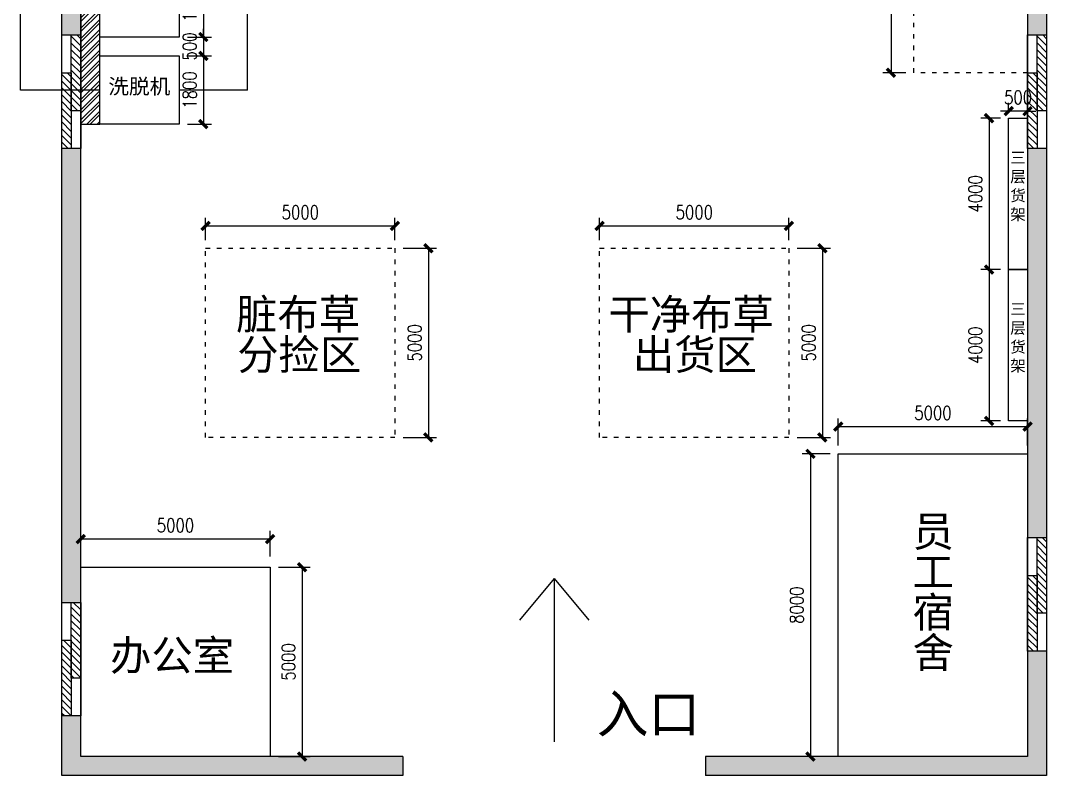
# Model space of a CAD drawing. Header units: millimetres. Extents: x 28866 to 196092, y 16567 to 68963.
# Drawn here: x 154917 to 182009, y 16567 to 36514 of the extents above; entities that cross this region are included whole.
import ezdxf

# ---------------------------------------------------------------- set-up
doc = ezdxf.new("R2010")
doc.units = ezdxf.units.MM
doc.linetypes.add('ACAD_ISO03W100', pattern=[30, 12, -18])
for name, color, linetype in [('font_blue', 142, 'Continuous'), ('font_grey', 254, 'Continuous'), ('green', 122, 'Continuous'), ('tube_dirty water', 162, 'Continuous'), ('tube_steam', 10, 'Continuous'), ('wall', 250, 'Continuous'), ('window', 150, 'Continuous')]:
    doc.layers.add(name, color=color, linetype=linetype)
doc.styles.add('ROMANS', font='ROMANS.shx', dxfattribs={"width": 0.8, "bigfont": 'hhztxt.shx'})
doc.styles.get("Standard").update_dxf_attribs({"font": 'arial.ttf', "height": 200})
doc.dimstyles.new('dim1-150', dxfattribs={"dimscale": 180, "dimtxt": 2, "dimasz": 1.2, "dimexe": 1.2, "dimexo": 1.2, "dimgap": 1, "dimtad": 1, "dimdec": 0, "dimdsep": 46, "dimtxsty": 'ROMANS', "dimblk": 'ARCHTICK', "dimcen": 0, "dimadec": 0, "dimazin": 0, "dimtfac": 0.71, "dimtdec": 0, "dimtix": 1, "dimtmove": 0, "dimatfit": 3, "dimldrblk": 'ARCHTICK', "dimfxl": 0, "dimtolj": 1, "dimtzin": 0, "dimarcsym": 0})

# ---------------------------------------------------------------- blocks, each defined once
blk = doc.blocks.new('_ArchTick')
at = {"color": 0, "linetype": 'ByBlock', "const_width": 0.4}
blk.add_lwpolyline([(-0.5, -0.5), (0.5, 0.5)], dxfattribs=at)
blk = doc.blocks.new('*D163')
at = {"layer": 'Defpoints', "color": 0, "transparency": 16777216}
for p in [(159109, 37877), (159109, 36077), (159745, 36077)]:
    blk.add_point(p, dxfattribs=at)
at = {"layer": 'font_grey', "color": 0, "lineweight": -2, "transparency": 16777216}
for p, q in [((159325, 37877), (159961, 37877)), ((159745, 37877), (159745, 36077)), ((159325, 36077), (159961, 36077))]:
    blk.add_line(p, q, dxfattribs=at)
at = {"layer": 'font_grey', "color": 0, "lineweight": -2, "transparency": 16777216, "xscale": 216, "yscale": 216, "zscale": 216}
for p, rotation in [((159745, 37877), 90), ((159745, 36077), 270)]:
    blk.add_blockref('_ArchTick', p, dxfattribs=dict(at, rotation=rotation))
at = {"layer": 'font_grey', "color": 0, "transparency": 16777216, "insert": (159385, 36977), "char_height": 360, "attachment_point": 5, "rotation": 90, "style": 'ROMANS'}
blk.add_mtext('\\A1;1800', dxfattribs=at)
blk = doc.blocks.new('*D164')
at = {"layer": 'Defpoints', "color": 0, "transparency": 16777216}
for p in [(159109, 36077), (159109, 35577), (159745, 35577)]:
    blk.add_point(p, dxfattribs=at)
at = {"layer": 'font_grey', "color": 0, "lineweight": -2, "transparency": 16777216}
for p, q in [((159325, 36077), (159961, 36077)), ((159745, 36077), (159745, 36293)), ((159745, 36077), (159745, 35577)), ((159325, 35577), (159961, 35577)), ((159745, 35577), (159745, 35361))]:
    blk.add_line(p, q, dxfattribs=at)
at = {"layer": 'font_grey', "color": 0, "lineweight": -2, "transparency": 16777216, "xscale": 216, "yscale": 216, "zscale": 216}
for p, rotation in [((159745, 36077), 270), ((159745, 35577), 90)]:
    blk.add_blockref('_ArchTick', p, dxfattribs=dict(at, rotation=rotation))
at = {"layer": 'font_grey', "color": 0, "transparency": 16777216, "insert": (159385, 35827), "char_height": 360, "attachment_point": 5, "rotation": 90, "style": 'ROMANS'}
blk.add_mtext('\\A1;500', dxfattribs=at)
blk = doc.blocks.new('*D165')
at = {"layer": 'Defpoints', "color": 0, "transparency": 16777216}
for p in [(159109, 35577), (159109, 33777), (159745, 33777)]:
    blk.add_point(p, dxfattribs=at)
at = {"layer": 'font_grey', "color": 0, "lineweight": -2, "transparency": 16777216}
for p, q in [((159325, 35577), (159961, 35577)), ((159745, 35577), (159745, 33777)), ((159325, 33777), (159961, 33777))]:
    blk.add_line(p, q, dxfattribs=at)
at = {"layer": 'font_grey', "color": 0, "lineweight": -2, "transparency": 16777216, "xscale": 216, "yscale": 216, "zscale": 216}
for p, rotation in [((159745, 35577), 90), ((159745, 33777), 270)]:
    blk.add_blockref('_ArchTick', p, dxfattribs=dict(at, rotation=rotation))
at = {"layer": 'font_grey', "color": 0, "transparency": 16777216, "insert": (159385, 34677), "char_height": 360, "attachment_point": 5, "rotation": 90, "style": 'ROMANS'}
blk.add_mtext('\\A1;1800', dxfattribs=at)
blk = doc.blocks.new('*D174')
at = {"layer": 'Defpoints', "color": 0, "transparency": 16777216}
for p in [(178509, 40134), (177903, 35134), (178509, 35134)]:
    blk.add_point(p, dxfattribs=at)
at = {"layer": 'font_grey', "color": 0, "lineweight": -2, "transparency": 16777216}
for p, q in [((178293, 40134), (177687, 40134)), ((177903, 40134), (177903, 35134)), ((178293, 35134), (177687, 35134))]:
    blk.add_line(p, q, dxfattribs=at)
at = {"layer": 'font_grey', "color": 0, "lineweight": -2, "transparency": 16777216, "xscale": 216, "yscale": 216, "zscale": 216}
for p, rotation in [((177903, 40134), 90), ((177903, 35134), 270)]:
    blk.add_blockref('_ArchTick', p, dxfattribs=dict(at, rotation=rotation))
at = {"layer": 'font_grey', "color": 0, "transparency": 16777216, "insert": (177543, 37634), "char_height": 360, "attachment_point": 5, "rotation": 90, "style": 'ROMANS'}
blk.add_mtext('\\A1;5000', dxfattribs=at)
blk = doc.blocks.new('*D175')
at = {"layer": 'Defpoints', "color": 0, "transparency": 16777216}
for p in [(181009, 34120), (181009, 33935), (181509, 33935)]:
    blk.add_point(p, dxfattribs=at)
at = {"layer": 'font_grey', "color": 0, "lineweight": -2, "transparency": 16777216}
for p, q in [((181009, 34151), (181009, 34336)), ((181509, 34151), (181509, 34336)), ((181009, 34120), (180793, 34120)), ((181509, 34120), (181009, 34120)), ((181509, 34120), (181725, 34120))]:
    blk.add_line(p, q, dxfattribs=at)
at = {"layer": 'font_grey', "color": 0, "lineweight": -2, "transparency": 16777216, "xscale": 216, "yscale": 216, "zscale": 216}
blk.add_blockref('_ArchTick', (181009, 34120), dxfattribs=at)
at = {"layer": 'font_grey', "color": 0, "lineweight": -2, "transparency": 16777216, "xscale": 216, "yscale": 216, "zscale": 216, "rotation": 180}
blk.add_blockref('_ArchTick', (181509, 34120), dxfattribs=at)
at = {"layer": 'font_grey', "color": 0, "transparency": 16777216, "insert": (181259, 34480), "char_height": 360, "attachment_point": 5, "style": 'ROMANS'}
blk.add_mtext('\\A1;500', dxfattribs=at)
blk = doc.blocks.new('*D176')
at = {"layer": 'Defpoints', "color": 0, "transparency": 16777216}
for p in [(181009, 33935), (180492, 29935), (181009, 29935)]:
    blk.add_point(p, dxfattribs=at)
at = {"layer": 'font_grey', "color": 0, "lineweight": -2, "transparency": 16777216}
for p, q in [((180793, 33935), (180276, 33935)), ((180492, 33935), (180492, 29935)), ((180793, 29935), (180276, 29935))]:
    blk.add_line(p, q, dxfattribs=at)
at = {"layer": 'font_grey', "color": 0, "lineweight": -2, "transparency": 16777216, "xscale": 216, "yscale": 216, "zscale": 216}
for p, rotation in [((180492, 33935), 90), ((180492, 29935), 270)]:
    blk.add_blockref('_ArchTick', p, dxfattribs=dict(at, rotation=rotation))
at = {"layer": 'font_grey', "color": 0, "transparency": 16777216, "insert": (180132, 31935), "char_height": 360, "attachment_point": 5, "rotation": 90, "style": 'ROMANS'}
blk.add_mtext('\\A1;4000', dxfattribs=at)
blk = doc.blocks.new('*D178')
at = {"layer": 'Defpoints', "color": 0, "transparency": 16777216}
for p in [(164805, 31088), (159805, 30498), (164805, 30498)]:
    blk.add_point(p, dxfattribs=at)
at = {"layer": 'font_grey', "color": 0, "lineweight": -2, "transparency": 16777216}
for p, q in [((159805, 30714), (159805, 31304)), ((164805, 30714), (164805, 31304)), ((159805, 31088), (164805, 31088))]:
    blk.add_line(p, q, dxfattribs=at)
at = {"layer": 'font_grey', "color": 0, "lineweight": -2, "transparency": 16777216, "xscale": 216, "yscale": 216, "zscale": 216, "rotation": 180}
blk.add_blockref('_ArchTick', (159805, 31088), dxfattribs=at)
at = {"layer": 'font_grey', "color": 0, "lineweight": -2, "transparency": 16777216, "xscale": 216, "yscale": 216, "zscale": 216}
blk.add_blockref('_ArchTick', (164805, 31088), dxfattribs=at)
at = {"layer": 'font_grey', "color": 0, "transparency": 16777216, "insert": (162305, 31448), "char_height": 360, "attachment_point": 5, "style": 'ROMANS'}
blk.add_mtext('\\A1;5000', dxfattribs=at)
blk = doc.blocks.new('*D179')
at = {"layer": 'Defpoints', "color": 0, "transparency": 16777216}
for p in [(164805, 30498), (164805, 25498), (165686, 25498)]:
    blk.add_point(p, dxfattribs=at)
at = {"layer": 'font_grey', "color": 0, "lineweight": -2, "transparency": 16777216}
for p, q in [((165021, 30498), (165902, 30498)), ((165686, 30498), (165686, 25498)), ((165021, 25498), (165902, 25498))]:
    blk.add_line(p, q, dxfattribs=at)
at = {"layer": 'font_grey', "color": 0, "lineweight": -2, "transparency": 16777216, "xscale": 216, "yscale": 216, "zscale": 216}
for p, rotation in [((165686, 30498), 90), ((165686, 25498), 270)]:
    blk.add_blockref('_ArchTick', p, dxfattribs=dict(at, rotation=rotation))
at = {"layer": 'font_grey', "color": 0, "transparency": 16777216, "insert": (165326, 27998), "char_height": 360, "attachment_point": 5, "rotation": 90, "style": 'ROMANS'}
blk.add_mtext('\\A1;5000', dxfattribs=at)
blk = doc.blocks.new('*D172')
at = {"layer": 'Defpoints', "color": 0, "transparency": 16777216}
for p in [(156509, 22814), (156509, 22141), (161509, 22141)]:
    blk.add_point(p, dxfattribs=at)
at = {"layer": 'font_grey', "color": 0, "lineweight": -2, "transparency": 16777216}
for p, q in [((156509, 22357), (156509, 23030)), ((161509, 22357), (161509, 23030)), ((161509, 22814), (156509, 22814))]:
    blk.add_line(p, q, dxfattribs=at)
at = {"layer": 'font_grey', "color": 0, "lineweight": -2, "transparency": 16777216, "xscale": 216, "yscale": 216, "zscale": 216, "rotation": 180}
blk.add_blockref('_ArchTick', (156509, 22814), dxfattribs=at)
at = {"layer": 'font_grey', "color": 0, "lineweight": -2, "transparency": 16777216, "xscale": 216, "yscale": 216, "zscale": 216}
blk.add_blockref('_ArchTick', (161509, 22814), dxfattribs=at)
at = {"layer": 'font_grey', "color": 0, "transparency": 16777216, "insert": (159009, 23174), "char_height": 360, "attachment_point": 5, "style": 'ROMANS'}
blk.add_mtext('\\A1;5000', dxfattribs=at)
blk = doc.blocks.new('*D198')
at = {"layer": 'Defpoints', "color": 0, "transparency": 16777216}
for p in [(181009, 29935), (180492, 25935), (181009, 25935)]:
    blk.add_point(p, dxfattribs=at)
at = {"layer": 'font_grey', "color": 0, "lineweight": -2, "transparency": 16777216}
for p, q in [((180793, 29935), (180276, 29935)), ((180492, 29935), (180492, 25935)), ((180793, 25935), (180276, 25935))]:
    blk.add_line(p, q, dxfattribs=at)
at = {"layer": 'font_grey', "color": 0, "lineweight": -2, "transparency": 16777216, "xscale": 216, "yscale": 216, "zscale": 216}
for p, rotation in [((180492, 29935), 90), ((180492, 25935), 270)]:
    blk.add_blockref('_ArchTick', p, dxfattribs=dict(at, rotation=rotation))
at = {"layer": 'font_grey', "color": 0, "transparency": 16777216, "insert": (180132, 27935), "char_height": 360, "attachment_point": 5, "rotation": 90, "style": 'ROMANS'}
blk.add_mtext('\\A1;4000', dxfattribs=at)
blk = doc.blocks.new('*D199')
at = {"layer": 'Defpoints', "color": 0, "transparency": 16777216}
for p in [(175208, 31088), (170208, 30498), (175208, 30498)]:
    blk.add_point(p, dxfattribs=at)
at = {"layer": 'font_grey', "color": 0, "lineweight": -2, "transparency": 16777216}
for p, q in [((170208, 30714), (170208, 31304)), ((175208, 30714), (175208, 31304)), ((170208, 31088), (175208, 31088))]:
    blk.add_line(p, q, dxfattribs=at)
at = {"layer": 'font_grey', "color": 0, "lineweight": -2, "transparency": 16777216, "xscale": 216, "yscale": 216, "zscale": 216, "rotation": 180}
blk.add_blockref('_ArchTick', (170208, 31088), dxfattribs=at)
at = {"layer": 'font_grey', "color": 0, "lineweight": -2, "transparency": 16777216, "xscale": 216, "yscale": 216, "zscale": 216}
blk.add_blockref('_ArchTick', (175208, 31088), dxfattribs=at)
at = {"layer": 'font_grey', "color": 0, "transparency": 16777216, "insert": (172708, 31448), "char_height": 360, "attachment_point": 5, "style": 'ROMANS'}
blk.add_mtext('\\A1;5000', dxfattribs=at)
blk = doc.blocks.new('*D200')
at = {"layer": 'Defpoints', "color": 0, "transparency": 16777216}
for p in [(175208, 30498), (175208, 25498), (176090, 25498)]:
    blk.add_point(p, dxfattribs=at)
at = {"layer": 'font_grey', "color": 0, "lineweight": -2, "transparency": 16777216}
for p, q in [((175424, 30498), (176306, 30498)), ((176090, 30498), (176090, 25498)), ((175424, 25498), (176306, 25498))]:
    blk.add_line(p, q, dxfattribs=at)
at = {"layer": 'font_grey', "color": 0, "lineweight": -2, "transparency": 16777216, "xscale": 216, "yscale": 216, "zscale": 216}
for p, rotation in [((176090, 30498), 90), ((176090, 25498), 270)]:
    blk.add_blockref('_ArchTick', p, dxfattribs=dict(at, rotation=rotation))
at = {"layer": 'font_grey', "color": 0, "transparency": 16777216, "insert": (175730, 27998), "char_height": 360, "attachment_point": 5, "rotation": 90, "style": 'ROMANS'}
blk.add_mtext('\\A1;5000', dxfattribs=at)
blk = doc.blocks.new('*D201')
at = {"layer": 'Defpoints', "color": 0, "transparency": 16777216}
for p in [(161509, 22067), (161509, 17067), (162353, 17067)]:
    blk.add_point(p, dxfattribs=at)
at = {"layer": 'font_grey', "color": 0, "lineweight": -2, "transparency": 16777216}
for p, q in [((161725, 22067), (162569, 22067)), ((162353, 22067), (162353, 17067)), ((161725, 17067), (162569, 17067))]:
    blk.add_line(p, q, dxfattribs=at)
at = {"layer": 'font_grey', "color": 0, "lineweight": -2, "transparency": 16777216, "xscale": 216, "yscale": 216, "zscale": 216}
for p, rotation in [((162353, 22067), 90), ((162353, 17067), 270)]:
    blk.add_blockref('_ArchTick', p, dxfattribs=dict(at, rotation=rotation))
at = {"layer": 'font_grey', "color": 0, "transparency": 16777216, "insert": (161993, 19567), "char_height": 360, "attachment_point": 5, "rotation": 90, "style": 'ROMANS'}
blk.add_mtext('\\A1;5000', dxfattribs=at)
blk = doc.blocks.new('*D202')
at = {"layer": 'Defpoints', "color": 0, "transparency": 16777216}
for p in [(176509, 25067), (175776, 17067), (176509, 17067)]:
    blk.add_point(p, dxfattribs=at)
at = {"layer": 'font_grey', "color": 0, "lineweight": -2, "transparency": 16777216}
for p, q in [((176293, 25067), (175560, 25067)), ((175776, 25067), (175776, 17067)), ((176293, 17067), (175560, 17067))]:
    blk.add_line(p, q, dxfattribs=at)
at = {"layer": 'font_grey', "color": 0, "lineweight": -2, "transparency": 16777216, "xscale": 216, "yscale": 216, "zscale": 216}
for p, rotation in [((175776, 25067), 90), ((175776, 17067), 270)]:
    blk.add_blockref('_ArchTick', p, dxfattribs=dict(at, rotation=rotation))
at = {"layer": 'font_grey', "color": 0, "transparency": 16777216, "insert": (175416, 21067), "char_height": 360, "attachment_point": 5, "rotation": 90, "style": 'ROMANS'}
blk.add_mtext('\\A1;8000', dxfattribs=at)
blk = doc.blocks.new('*D203')
at = {"layer": 'Defpoints', "color": 0, "transparency": 16777216}
for p in [(181509, 25786), (176509, 25067), (181509, 25067)]:
    blk.add_point(p, dxfattribs=at)
at = {"layer": 'font_grey', "color": 0, "lineweight": -2, "transparency": 16777216}
for p, q in [((176509, 25283), (176509, 26002)), ((176509, 25786), (181509, 25786)), ((181509, 25283), (181509, 26002))]:
    blk.add_line(p, q, dxfattribs=at)
at = {"layer": 'font_grey', "color": 0, "lineweight": -2, "transparency": 16777216, "xscale": 216, "yscale": 216, "zscale": 216, "rotation": 180}
blk.add_blockref('_ArchTick', (176509, 25786), dxfattribs=at)
at = {"layer": 'font_grey', "color": 0, "lineweight": -2, "transparency": 16777216, "xscale": 216, "yscale": 216, "zscale": 216}
blk.add_blockref('_ArchTick', (181509, 25786), dxfattribs=at)
at = {"layer": 'font_grey', "color": 0, "transparency": 16777216, "insert": (179009, 26146), "char_height": 360, "attachment_point": 5, "style": 'ROMANS'}
blk.add_mtext('\\A1;5000', dxfattribs=at)

msp = doc.modelspace()

# ---------------------------------------------------------------- hatches: boundary and pattern name
at = {"layer": 'wall'}
h = msp.add_hatch(dxfattribs=at)
h.set_pattern_fill('AR-B816', color=256)
h.paths.add_polyline_path([(181508.5, 19855.1), (181508.5, 22855.1), (182008.5, 22855.1), (182008.5, 19855.1)], flags=17)
h.paths.add_polyline_path([(181508.5, 33131.6), (181508.5, 36131.6), (182008.5, 36131.6), (182008.5, 33131.6)], flags=17)
h.paths.add_polyline_path([(181508.5, 43696), (181508.5, 46696), (182008.5, 46696), (182008.5, 43696)], flags=17)
h.paths.add_polyline_path([(181508.5, 53906.7), (181508.5, 56906.7), (182008.5, 56906.7), (182008.5, 53906.7)], flags=17)
h.paths.add_polyline_path([(175640.5, 67567.2), (178640.5, 67567.2), (178640.5, 67067.2), (175640.5, 67067.2)], flags=16)
h.paths.add_polyline_path([(168909.9, 67567.2), (171909.9, 67567.2), (171909.9, 67067.2), (168909.9, 67067.2)], flags=16)
h.paths.add_polyline_path([(162915.3, 67567.2), (165915.3, 67567.2), (165915.3, 67067.2), (162915.3, 67067.2)], flags=16)
h.paths.add_polyline_path([(157572.7, 67567.2), (160572.7, 67567.2), (160572.7, 67067.2), (157572.7, 67067.2)], flags=16)
h.paths.add_polyline_path([(156008.5, 53906.7), (156008.5, 56906.7), (156508.5, 56906.7), (156508.5, 53906.7)])
h.paths.add_polyline_path([(156008.5, 43696), (156008.5, 46696), (156508.5, 46696), (156508.5, 43696)])
h.paths.add_polyline_path([(156008.5, 33131.6), (156008.5, 36131.6), (156508.5, 36131.6), (156508.5, 33131.6)])
h.paths.add_polyline_path([(156008.5, 18141.3), (156008.5, 21141.3), (156508.5, 21141.3), (156508.5, 18141.3)])
h.paths.add_polyline_path([(173008.5, 17067.2), (173008.5, 16567.2), (182008.5, 16567.2), (182008.5, 67567.2), (156008.5, 67567.2), (156008.5, 16567.2), (165008.5, 16567.2), (165008.5, 17067.2), (156508.5, 17067.2), (156508.5, 67067.2), (181508.5, 67067.2), (181508.5, 17067.2)])
h = msp.add_hatch(dxfattribs=at)
h.set_pattern_fill('ANSI32', color=9, scale=20)
h.set_pattern_definition([(45, (86968.18, -8174.59), (-134.70384, 134.70384), []), (45, (87057.98, -8174.59), (-134.70384, 134.70384), [])])
h.paths.add_polyline_path([(156508.5, 33777.1), (157008.5, 33777.1), (157008.5, 53977.1), (156508.5, 53977.1)])
h.paths.add_polyline_path([(156466.1, 36496.6), (157051.9, 36496.6), (157051.9, 38177.9), (156466.1, 38177.9)], flags=9)
h.paths.add_polyline_path([(156466.1, 39832.1), (157051.9, 39832.1), (157051.9, 41513.4), (156466.1, 41513.4)], flags=9)
h.paths.add_polyline_path([(156466.1, 43503.3), (157051.9, 43503.3), (157051.9, 45184.5), (156466.1, 45184.5)], flags=9)
h.paths.add_polyline_path([(156466.1, 46838.7), (157051.9, 46838.7), (157051.9, 48520), (156466.1, 48520)], flags=9)
h.paths.add_polyline_path([(156466.1, 50196.5), (157051.9, 50196.5), (157051.9, 51877.8), (156466.1, 51877.8)], flags=9)
at = {"layer": 'window'}
h = msp.add_hatch(dxfattribs=at)
h.set_pattern_fill('ANSI31', color=8, scale=40, angle=90)
h.paths.add_polyline_path([(156258.5, 35131.6), (156008.5, 35131.6), (156008.5, 33131.6), (156258.5, 33131.6)])
h.paths.add_polyline_path([(156258.5, 34131.6), (156508.5, 34131.6), (156508.5, 36131.6), (156258.5, 36131.6)])
h = msp.add_hatch(dxfattribs=at)
h.set_pattern_fill('ANSI31', color=8, scale=40, angle=90)
h.paths.add_polyline_path([(181758.5, 35131.6), (181508.5, 35131.6), (181508.5, 33131.6), (181758.5, 33131.6)])
h.paths.add_polyline_path([(181758.5, 34131.6), (182008.5, 34131.6), (182008.5, 36131.6), (181758.5, 36131.6)])
h = msp.add_hatch(dxfattribs=at)
h.set_pattern_fill('ANSI31', color=8, scale=40, angle=90)
h.paths.add_polyline_path([(181758.5, 21855.1), (181508.5, 21855.1), (181508.5, 19855.1), (181758.5, 19855.1)])
h.paths.add_polyline_path([(181758.5, 20855.1), (182008.5, 20855.1), (182008.5, 22855.1), (181758.5, 22855.1)])
h = msp.add_hatch(dxfattribs=at)
h.set_pattern_fill('ANSI31', color=8, scale=40, angle=90)
h.paths.add_polyline_path([(156258.5, 20141.3), (156008.5, 20141.3), (156008.5, 18141.3), (156258.5, 18141.3)])
h.paths.add_polyline_path([(156258.5, 19141.3), (156508.5, 19141.3), (156508.5, 21141.3), (156258.5, 21141.3)])

# ---------------------------------------------------------------- linework, layer by layer
at = {"layer": 'font_blue', "color": 240}
for q in [(168090.2, 20671.6), (169008.5, 17454.1), (169926.8, 20671.6)]:
    msp.add_line((169008.5, 21773.1), q, dxfattribs=at)
at = {"layer": 'green'}
for points in [[(157008.5, 53977.1), (156508.5, 53977.1), (156508.5, 33777.1), (157008.5, 33777.1)], [(159108.5, 37877.1), (159108.5, 36077.1), (157008.5, 36077.1), (157008.5, 37877.1)], [(159108.5, 35577.1), (159108.5, 33777.1), (157008.5, 33777.1), (157008.5, 35577.1)], [(181008.5, 33934.9), (181508.5, 33934.9), (181508.5, 29934.9), (181008.5, 29934.9)], [(181008.5, 29934.9), (181508.5, 29934.9), (181508.5, 25934.9), (181008.5, 25934.9)], [(176508.5, 25067.2), (181508.5, 25067.2), (181508.5, 17067.2), (176508.5, 17067.2)], [(156508.5, 22067.2), (161508.5, 22067.2), (161508.5, 17067.2), (156508.5, 17067.2)]]:
    msp.add_lwpolyline(points, close=True, dxfattribs=at)
at = {"layer": 'green', "linetype": 'ACAD_ISO03W100', "ltscale": 10}
for points in [[(178508.5, 40134.4), (181508.5, 40134.4), (181508.5, 35134.4), (178508.5, 35134.4)], [(159804.8, 30498.5), (164804.8, 30498.5), (164804.8, 25498.5), (159804.8, 25498.5)], [(170208.2, 30498.5), (175208.2, 30498.5), (175208.2, 25498.5), (170208.2, 25498.5)]]:
    msp.add_lwpolyline(points, close=True, dxfattribs=at)
at = {"layer": 'tube_dirty water'}
for p, q in [((154916.7, 34677.1), (154916.7, 68962.7)), ((157008.5, 34677.1), (154916.7, 34677.1))]:
    msp.add_line(p, q, dxfattribs=at)
at = {"layer": 'tube_steam'}
for q in [(160906.5, 53077.1), (159108.5, 34677.1)]:
    msp.add_line((160906.5, 34677.1), q, dxfattribs=at)
at = {"layer": 'wall'}
for p, q in [((165008.5, 17067.2), (165008.5, 16567.2)), ((173008.5, 17067.2), (173008.5, 16567.2))]:
    msp.add_line(p, q, dxfattribs=at)
for points in [[(165008.5, 16567.2), (156008.5, 16567.2), (156008.5, 67567.2), (182008.5, 67567.2), (182008.5, 16567.2), (173008.5, 16567.2)], [(165008.5, 17067.2), (156508.5, 17067.2), (156508.5, 67067.2), (181508.5, 67067.2), (181508.5, 17067.2), (173008.5, 17067.2)]]:
    msp.add_lwpolyline(points, dxfattribs=at)
at = {"layer": 'window'}
for points in [[(156008.5, 33131.6), (156008.5, 36131.6), (156508.5, 36131.6), (156508.5, 33131.6)], [(156258.5, 34131.6), (156258.5, 36131.6), (156508.5, 36131.6), (156508.5, 34131.6)], [(181508.5, 33131.6), (181508.5, 36131.6), (182008.5, 36131.6), (182008.5, 33131.6)], [(181758.5, 34131.6), (181758.5, 36131.6), (182008.5, 36131.6), (182008.5, 34131.6)], [(156008.5, 33131.6), (156008.5, 35131.6), (156258.5, 35131.6), (156258.5, 33131.6)], [(181508.5, 33131.6), (181508.5, 35131.6), (181758.5, 35131.6), (181758.5, 33131.6)], [(181508.5, 19855.1), (181508.5, 22855.1), (182008.5, 22855.1), (182008.5, 19855.1)], [(181758.5, 20855.1), (181758.5, 22855.1), (182008.5, 22855.1), (182008.5, 20855.1)], [(181508.5, 19855.1), (181508.5, 21855.1), (181758.5, 21855.1), (181758.5, 19855.1)], [(156008.5, 18141.3), (156008.5, 21141.3), (156508.5, 21141.3), (156508.5, 18141.3)], [(156258.5, 19141.3), (156258.5, 21141.3), (156508.5, 21141.3), (156508.5, 19141.3)], [(156008.5, 18141.3), (156008.5, 20141.3), (156258.5, 20141.3), (156258.5, 18141.3)]]:
    msp.add_lwpolyline(points, close=True, dxfattribs=at)

# ---------------------------------------------------------------- texts
at = {"layer": 'font_blue', "attachment_point": 1}
for s, width, gutter_width, insert, char_height in [('洗脱机', 1947.918, 500, (157235.2, 34974.2), 400), ('{\\fSimSun|b0|i0|c134|p2;三层货架}', 598.638, 1000, (181051.4, 33041.3), 300), ('{\\fSimSun|b0|i0|c134|p2;三层货架}', 598.638, 1000, (181051.4, 29041.3), 300)]:
    msp.add_mtext_dynamic_manual_height_columns(s, width=width, gutter_width=gutter_width, heights=[0], dxfattribs=dict(at, insert=insert, char_height=char_height))
at = {"layer": 'font_blue', "attachment_point": 1, "line_spacing_factor": 0.8}
for s, width, insert, char_height in [('\\pi888.01661;{\\fSimSun|b0|i0|c134|p2;脏布草\\P\\pi919.30153;分捡区}', 5114.581, (159721.3, 29152.6), 800), ('\\pi315.94957;{\\fSimSun|b0|i0|c134|p2;干净布草\\P\\pi961.75963;出货区}', 5114.581, (170124.8, 29152.6), 800), ('{\\fSimSun|b0|i0|c134|p2;员工宿舍}', 1304.042, (178471.6, 23414.7), 800), ('\\pi901.42443;{\\fSimSun|b0|i0|c134|p2;办公室}', 5114.581, (156379.8, 20140.7), 800), ('\\pi1126.78;{\\fSimSun|b0|i0|c134|p2;入口}', 5114.581, (169006.9, 18699.1), 1000)]:
    msp.add_mtext_dynamic_manual_height_columns(s, width=width, gutter_width=500, heights=[0], dxfattribs=dict(at, insert=insert, char_height=char_height))

# ---------------------------------------------------------------- dimensions: what is measured, and where the dimension line sits
at = {"layer": 'font_grey'}
for base, p1, p2, picture, middle in [((177903.4, 35134.4), (178508.5, 40134.4), (178508.5, 35134.4), '*D174', (177543.4, 37634.4)), ((159745.2, 36077.1), (159108.5, 37877.1), (159108.5, 36077.1), '*D163', (159385.2, 36977.1)), ((159745.2, 35577.1), (159108.5, 36077.1), (159108.5, 35577.1), '*D164', (159385.2, 35827.1)), ((159745.2, 33777.1), (159108.5, 35577.1), (159108.5, 33777.1), '*D165', (159385.2, 34677.1)), ((180492.3, 29934.9), (181008.5, 33934.9), (181008.5, 29934.9), '*D176', (180132.3, 31934.9)), ((165686.1, 25498.5), (164804.8, 30498.5), (164804.8, 25498.5), '*D179', (165326.1, 27998.5)), ((176089.5, 25498.5), (175208.2, 30498.5), (175208.2, 25498.5), '*D200', (175729.5, 27998.5)), ((180492.3, 25934.9), (181008.5, 29934.9), (181008.5, 25934.9), '*D198', (180132.3, 27934.9)), ((162352.9, 17067.2), (161508.5, 22067.2), (161508.5, 17067.2), '*D201', (161992.9, 19567.2))]:
    dim = msp.add_linear_dim(base=base, p1=p1, p2=p2, angle=90, dimstyle='dim1-150', dxfattribs=at)
    dim.commit()
    dim.dimension.update_dxf_attribs({"geometry": picture, "text_midpoint": middle})
for base, p1, p2, picture, middle in [((181008.5, 34119.9), (181508.5, 33934.9), (181008.5, 33934.9), '*D175', (181258.5, 34479.9)), ((164804.8, 31088.2), (159804.8, 30498.5), (164804.8, 30498.5), '*D178', (162304.8, 31448.2)), ((175208.2, 31088.2), (170208.2, 30498.5), (175208.2, 30498.5), '*D199', (172708.2, 31448.2)), ((181508.5, 25786.3), (176508.5, 25067.2), (181508.5, 25067.2), '*D203', (179008.5, 26146.3)), ((156508.5, 22814.5), (161508.5, 22141.2), (156508.5, 22141.2), '*D172', (159008.5, 23174.5))]:
    dim = msp.add_linear_dim(base=base, p1=p1, p2=p2, dimstyle='dim1-150', dxfattribs=at)
    dim.commit()
    dim.dimension.update_dxf_attribs({"geometry": picture, "text_midpoint": middle})
dim = msp.add_linear_dim(base=(175776.2, 17067.2), p1=(176508.5, 25067.2), p2=(176508.5, 17067.2), angle=90, dimstyle='dim1-150', dxfattribs=at)
dim.commit()
dim.dimension.update_dxf_attribs({"geometry": '*D202', "text_midpoint": (175776.2, 21067.2), "dimtype": 160})

doc.saveas('drawing.dxf')
